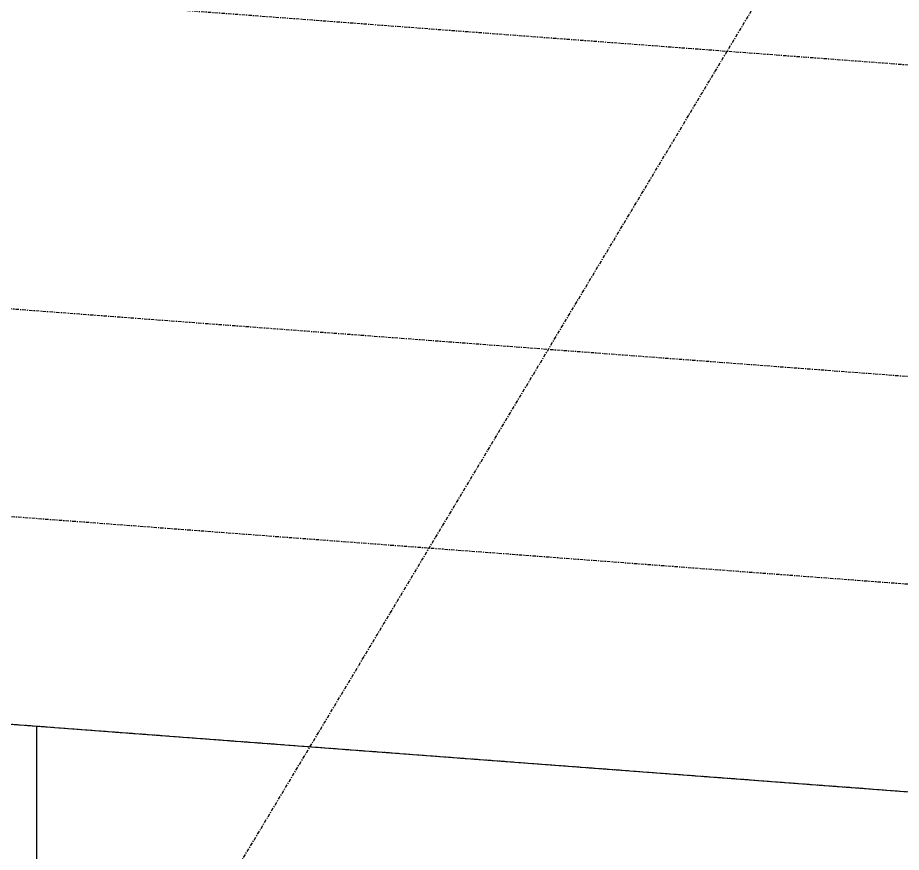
# Model space of a CAD drawing. Header units: millimetres. Extents: x -57554 to 16546, y 2142 to 98430.
# Drawn here: x -41621 to -40850, y 90521 to 91249 of the extents above; entities that cross this region are included whole.
import ezdxf

# ---------------------------------------------------------------- set-up
doc = ezdxf.new("R2010")
doc.units = ezdxf.units.MM
doc.linetypes.add('DXK_LINE_DOT3', pattern=[5.9187, 2.979, -0.9799, 0.9799, -0.9799])

msp = doc.modelspace()

# ---------------------------------------------------------------- linework, layer by layer
at = {"color": 1, "linetype": 'DXK_LINE_DOT3'}
for p, q in [((-42038.94, 89491.33), (-39029.54, 94507.43)), ((-56906.46, 92417.35), (-35368.18, 90795.37)), ((-57062.39, 92157.44), (-35524.11, 90535.46)), ((-57166.35, 91984.17), (-35628.07, 90362.19)), ((-57270.3, 91810.89), (-35732.03, 90188.91))]:
    msp.add_line(p, q, dxfattribs=at)
at = {"color": 2, "linetype": 'Continuous'}
for p, q in [((-42099.5, 90668.43), (-40632.28, 90557.94)), ((-41604.14, 90615.4), (-41604.14, 90631.12)), ((-41604.11, 90167.53), (-41604.14, 90631.12))]:
    msp.add_line(p, q, dxfattribs=at)

doc.saveas('drawing.dxf')
